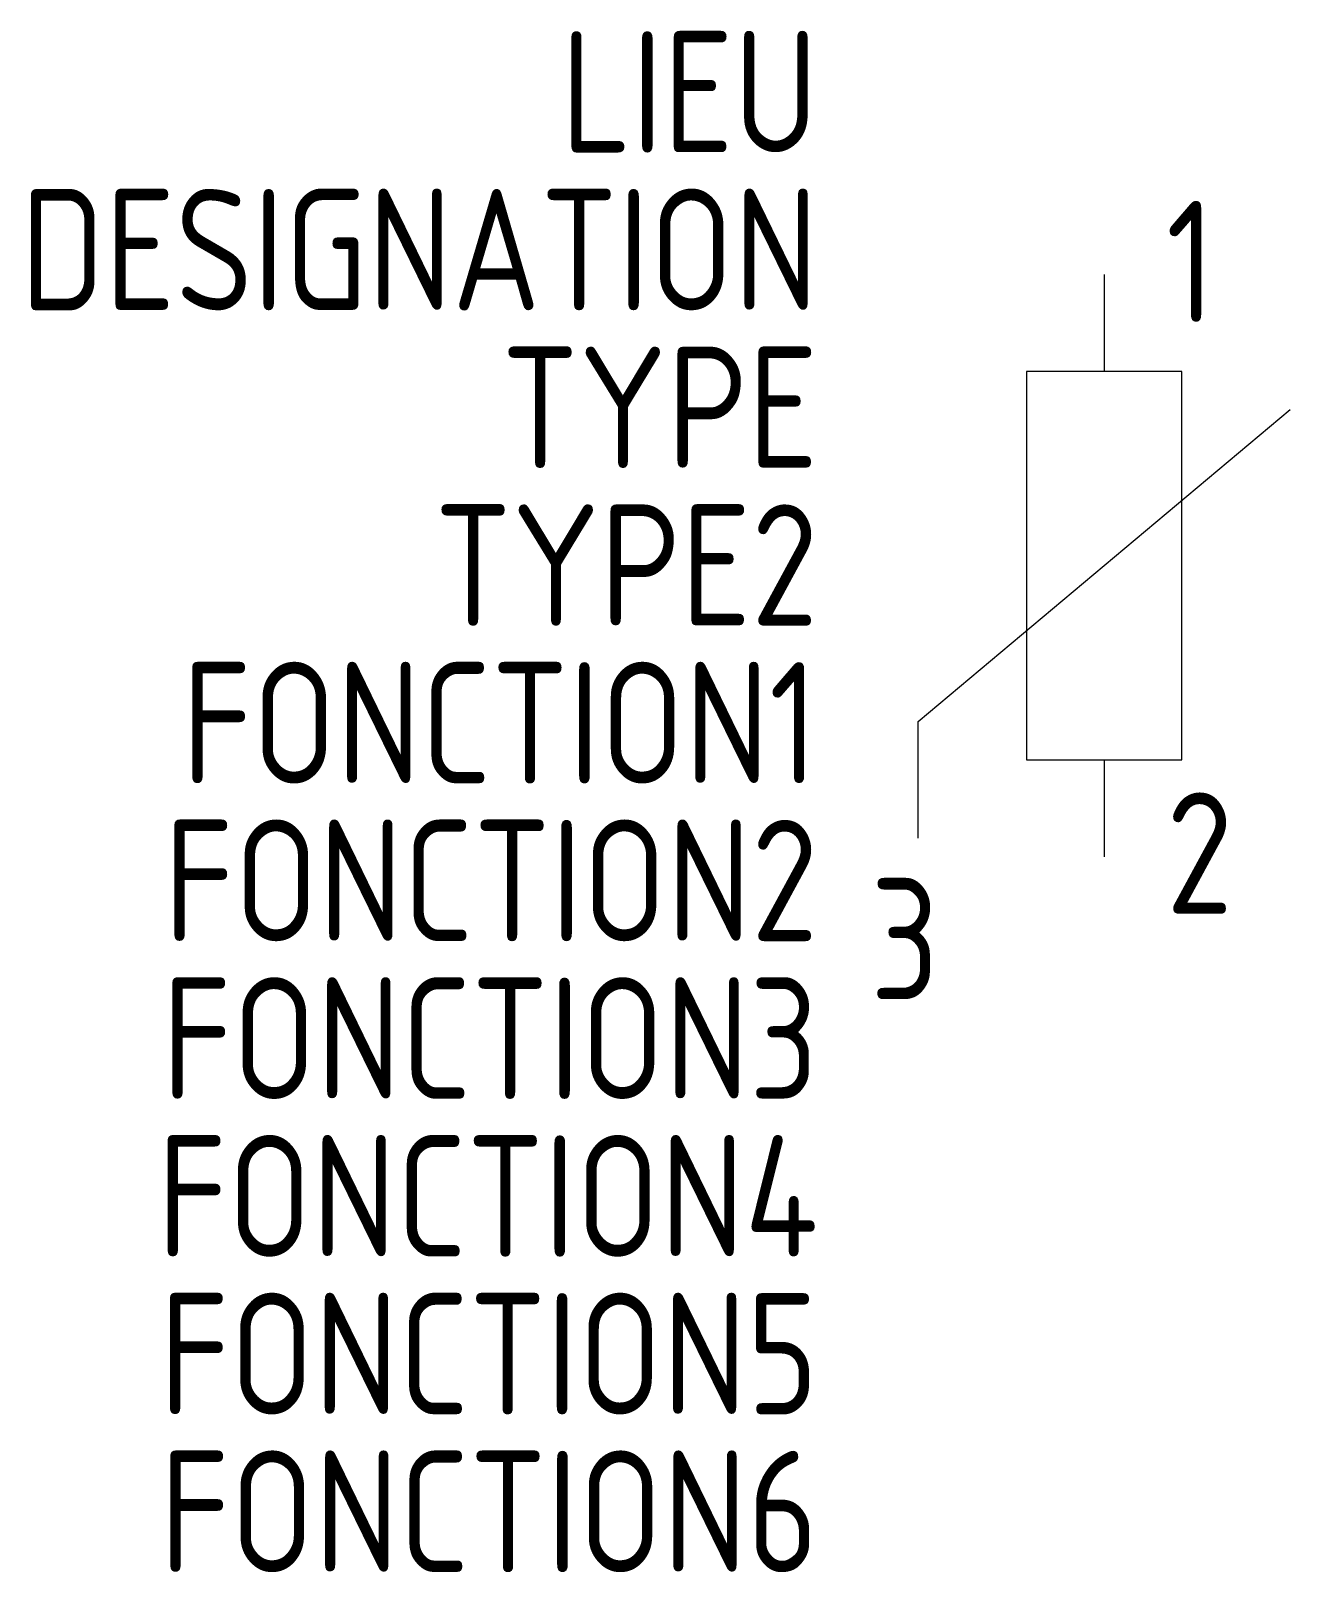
# Model space of a CAD drawing. Extents: x -1606.7 to -1580.8, y -906.3 to -874.6.
import ezdxf
from ezdxf.enums import TextEntityAlignment as Align

# ---------------------------------------------------------------- set-up
doc = ezdxf.new("R2010")
doc.units = 0
for name, color, linetype in [('SYMB_FIL', 3, 'CONTINUOUS'), ('SYMB_TXT_CONTACT', 2, 'CONTINUOUS'), ('SYMB_TXT_NOM', 3, 'CONTINUOUS')]:
    doc.layers.add(name, color=color, linetype=linetype)
doc.styles.add('NET2_5', font='isocp.shx', dxfattribs={"width": 0.9, "height": 2.5})

msp = doc.modelspace()

# ---------------------------------------------------------------- linework, layer by layer
at = {"layer": 'SYMB_FIL'}
for p, q in [((-1584.634, -879.593), (-1584.634, -881.593)), ((-1588.464, -888.807), (-1580.804, -882.379)), ((-1588.464, -891.207), (-1588.464, -888.807)), ((-1584.634, -889.593), (-1584.634, -891.593))]:
    msp.add_line(p, q, dxfattribs=at)
msp.add_lwpolyline([(-1586.234, -881.593), (-1586.234, -889.593), (-1583.034, -889.593), (-1583.034, -881.593)], close=True, dxfattribs=at)

# ---------------------------------------------------------------- texts
at = {"layer": 'SYMB_TXT_CONTACT', "style": 'NET2_5', "width": 0.9, "flags": 8}
for tag, p, s in [('1', (-1583.359, -880.577), '1'), ('2', (-1583.359, -892.767), '2'), ('3', (-1589.453, -894.534), 't°')]:
    msp.add_attdef(tag, p, s, height=2.5, dxfattribs=at)
at = {"layer": 'SYMB_TXT_NOM', "style": 'NET2_5', "width": 0.9, "flags": 8}
for tag, text, p in [('LIEU', '', (-1590.525, -877.082)), ('DESIGNATION', 'R?', (-1590.525, -880.332)), ('TYPE', '', (-1590.525, -883.582)), ('TYPE2', '', (-1590.525, -886.832)), ('FONCTION1', '', (-1590.525, -890.082)), ('FONCTION2', '', (-1590.525, -893.332)), ('FONCTION3', '', (-1590.525, -896.582)), ('FONCTION4', '', (-1590.525, -899.832)), ('FONCTION5', '', (-1590.525, -903.082)), ('FONCTION6', '', (-1590.525, -906.332))]:
    msp.add_attdef(tag, text=text, height=2.5, dxfattribs=at).set_placement(p, align=Align.RIGHT)

doc.saveas('drawing.dxf')
